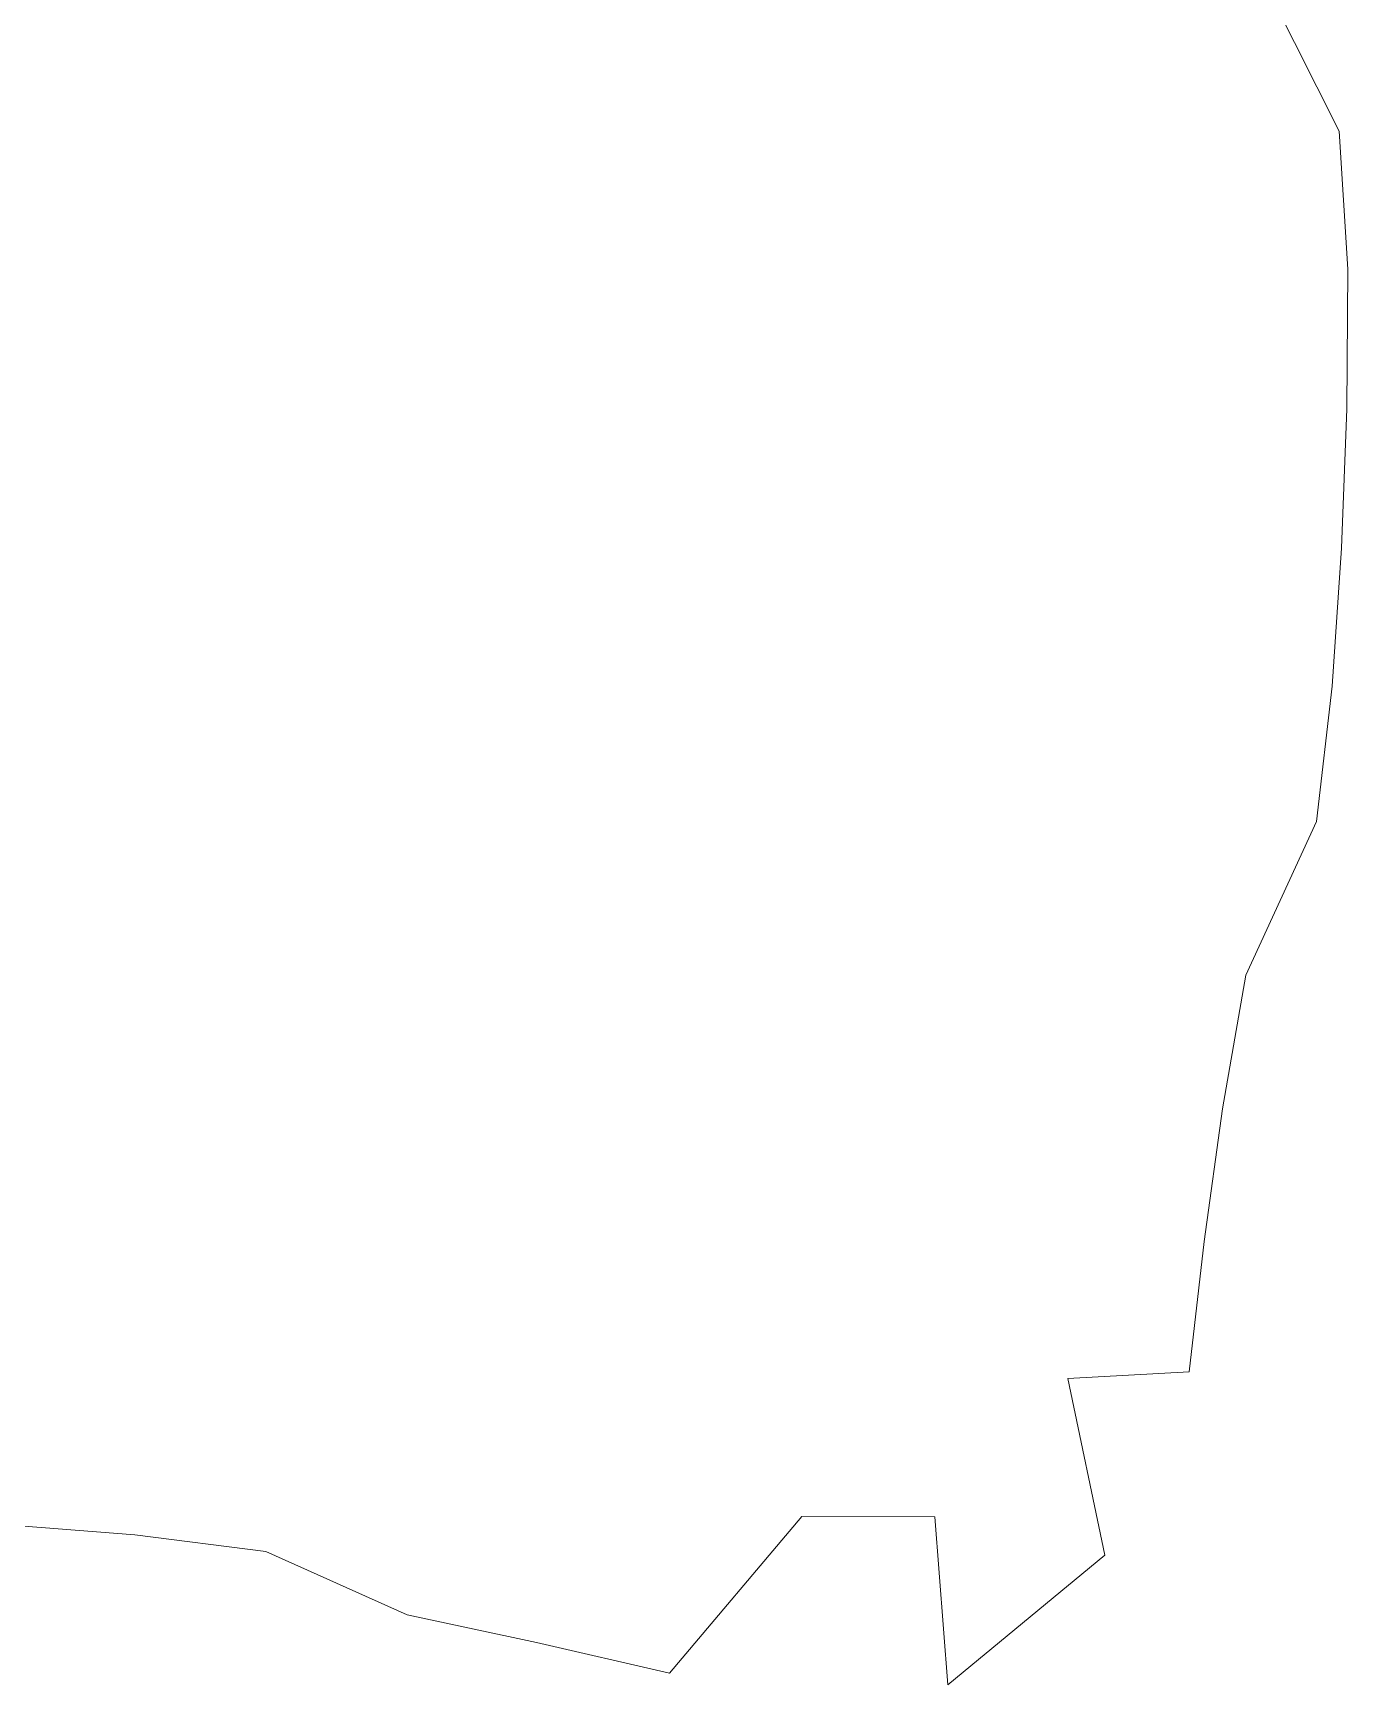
# Model space of a CAD drawing. Extents: x -2 to 147, y -16 to 271.
# Drawn here: x 33.6499 to 33.8591, y 55.42 to 55.6828 of the extents above; entities that cross this region are included whole.
import ezdxf

# ---------------------------------------------------------------- set-up
doc = ezdxf.new("R2010")
doc.units = 0
doc.layers.add('SubpixelContours', color=1, linetype='CONTINUOUS', lineweight=15, true_color=0xffffff)

msp = doc.modelspace()

# ---------------------------------------------------------------- linework, layer by layer
at = {"layer": 'SubpixelContours'}
for p, q in [((33.85773, 55.66724), (33.84487, 55.69281)), ((33.85912, 55.64527), (33.85773, 55.66724)), ((33.85893, 55.62303), (33.85912, 55.64527)), ((33.85807, 55.60087), (33.85893, 55.62303)), ((33.85659, 55.57895), (33.85807, 55.60087)), ((33.85412, 55.55741), (33.85659, 55.57895)), ((33.84288, 55.53294), (33.85412, 55.55741)), ((33.83913, 55.51169), (33.84288, 55.53294)), ((33.83623, 55.49058), (33.83913, 55.51169)), ((33.83384, 55.46982), (33.83623, 55.49058)), ((33.81454, 55.46879), (33.83384, 55.46982)), ((33.82042, 55.44064), (33.81454, 55.46879)), ((33.75113, 55.42186), (33.7722, 55.44679)), ((33.7722, 55.44679), (33.79337, 55.44678)), ((33.79337, 55.44678), (33.79546, 55.42001)), ((33.64508, 55.44555), (33.66607, 55.4439)), ((33.66607, 55.4439), (33.68692, 55.44126)), ((33.68692, 55.44126), (33.70941, 55.43119)), ((33.79546, 55.42001), (33.82042, 55.44064)), ((33.70941, 55.43119), (33.72999, 55.42678)), ((33.72999, 55.42678), (33.75113, 55.42186))]:
    msp.add_line(p, q, dxfattribs=at)

doc.saveas('drawing.dxf')
